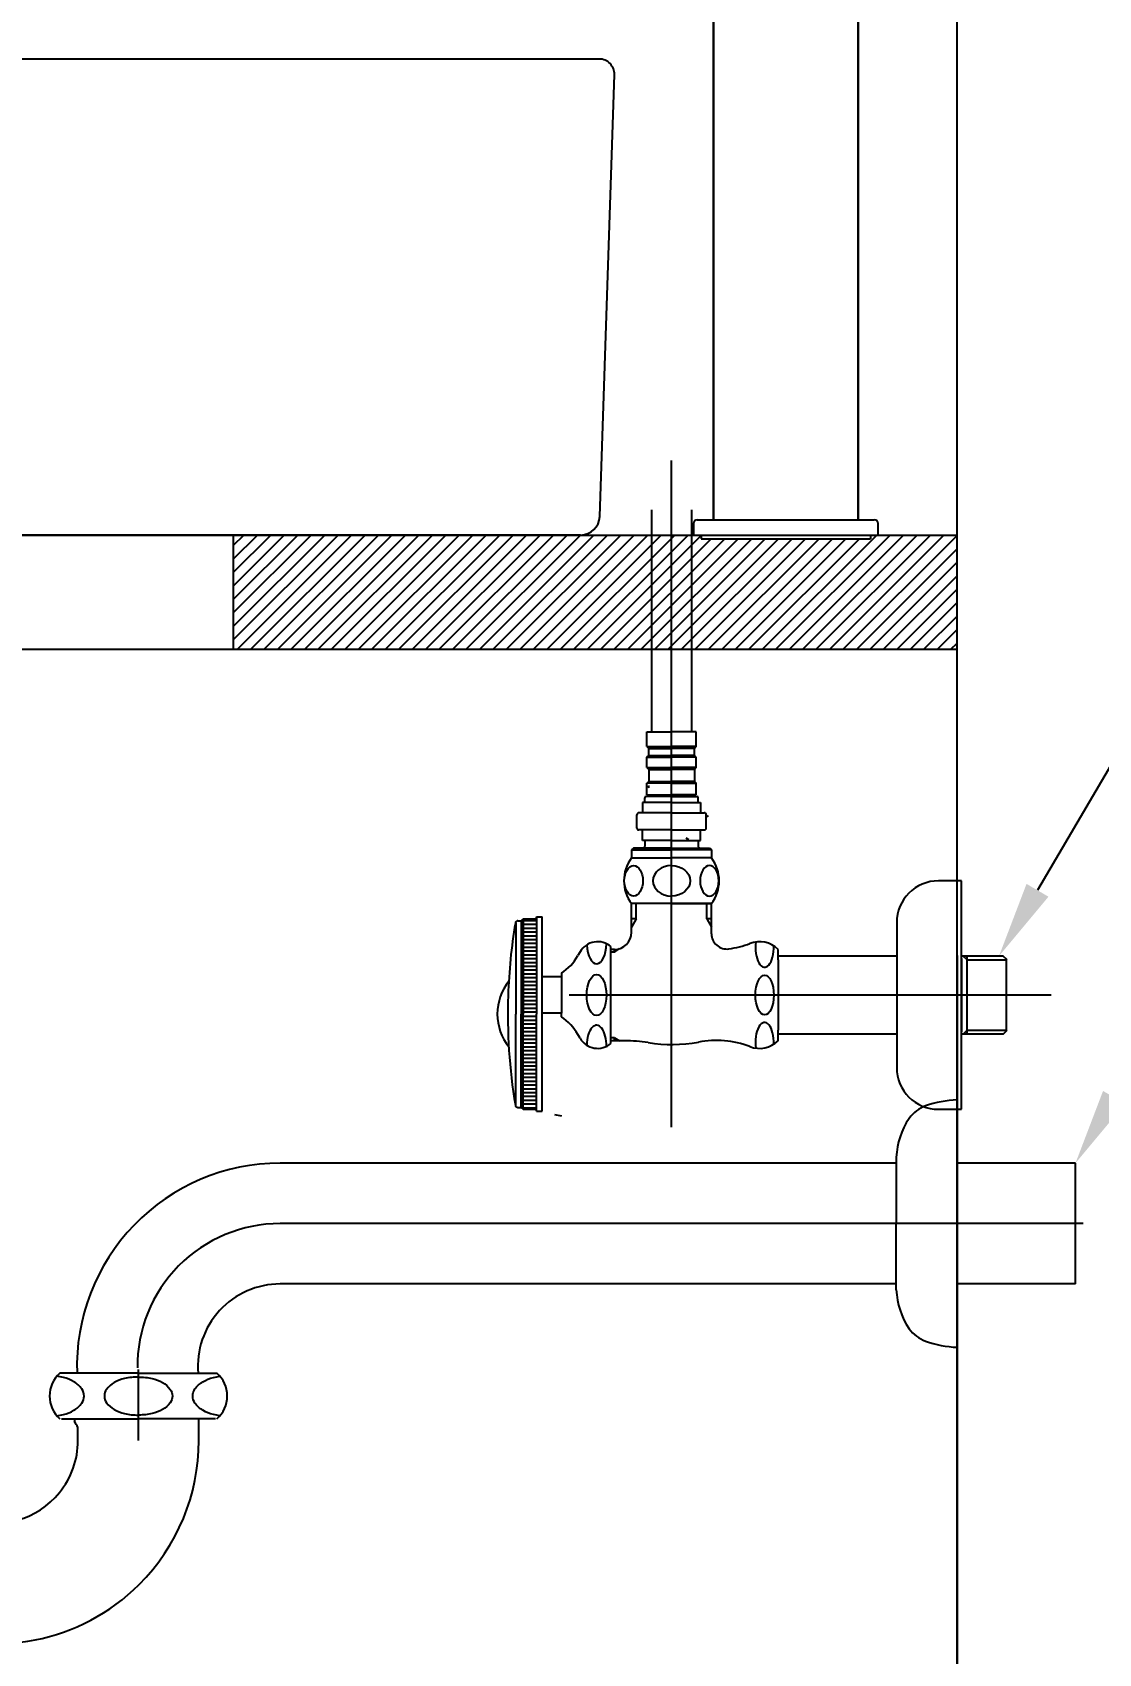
# Model space of a CAD drawing. Extents: x 0 to 3100, y -675 to 2100.
# Drawn here: x 2455.3 to 2735.3, y 491.8 to 917.5 of the extents above; entities that cross this region are included whole.
import ezdxf

# ---------------------------------------------------------------- set-up
doc = ezdxf.new("R2010")
doc.units = 0
doc.header["$LTSCALE"] = 20
doc.header["$MEASUREMENT"] = 0
doc.layers.get('0').update_dxf_attribs({"linetype": 'CONTINUOUS'})
doc.layers.get('DEFPOINTS').update_dxf_attribs({"linetype": 'CONTINUOUS'})
for name, color, linetype in [('1', 1, 'CONTINUOUS'), ('4', 4, 'CONTINUOUS'), ('5', 5, 'CONTINUOUS'), ('6', 6, 'CONTINUOUS'), ('7', 7, 'CONTINUOUS'), ('DEF_LAYER_ASSEM_MEMBER', 7, 'CONTINUOUS')]:
    doc.layers.add(name, color=color, linetype=linetype)
doc.styles.get("Standard").update_dxf_attribs({"font": 'NanumGothic.ttf'})
doc.dimstyles.get("Standard").update_dxf_attribs({"dimtxt": 2.5, "dimasz": 2, "dimexe": 2, "dimexo": 1, "dimgap": 1.5, "dimtad": 1, "dimdec": 0, "dimlfac": 10, "dimrnd": 0.5, "dimzin": 0, "dimdsep": 46, "dimtxsty": 'Standard', "dimcen": 0, "dimclrt": 2, "dimadec": 0, "dimazin": 0, "dimtfac": 1, "dimtdec": 0, "dimtmove": 0, "dimatfit": 3, "dimfxl": 0, "dimtolj": 1, "dimtzin": 0, "dimarcsym": 0})

# ---------------------------------------------------------------- blocks, each defined once
blk = doc.blocks.new('*D54')
at = {"layer": '1', "color": 3, "lineweight": -2}
for p, q in [((2698.14, 675.11), (2698.14, 355.12)), ((2408.14, 634.34), (2408.14, 355.12)), ((2428.14, 375.12), (2678.14, 375.12))]:
    blk.add_line(p, q, dxfattribs=at)
at = {"layer": '1', "color": 3}
for points in [[(2428.14, 378.46), (2428.14, 371.79), (2408.14, 375.12)], [(2678.14, 378.46), (2678.14, 371.79), (2698.14, 375.12)]]:
    blk.add_solid(points, dxfattribs=at)
at = {"layer": 'DEFPOINTS', "color": 0}
for p in [(2698.14, 675.11), (2408.14, 634.34), (2698.14, 375.12)]:
    blk.add_point(p, dxfattribs=at)
at = {"layer": '1', "color": 2, "insert": (2553.14, 396.01), "char_height": 20, "attachment_point": 5}
blk.add_mtext('\\A1;290', dxfattribs=at)
blk = doc.blocks.new('A$Ccba5434e')
at = {"color": 7, "linetype": 'Continuous'}
for p, q in [((438.73, 5), (438.73, 284.98)), ((400.73, 227.67), (400.73, 5)), ((395.48, 4), (395.48, 1)), ((395.48, 1), (443.98, 1)), ((443.98, 1), (443.98, 4))]:
    blk.add_line(p, q, dxfattribs=at)
at = {"ltscale": 0.5}
blk.add_line((396.48, 5), (442.98, 5), dxfattribs=at)
at = {"layer": 'DEF_LAYER_ASSEM_MEMBER', "color": 7, "linetype": 'Continuous'}
for p, q in [((438.73, 284.98), (438.73, 5)), ((400.73, 5), (400.73, 227.67)), ((397.48, 1), (397.48, 0)), ((397.48, 0), (441.98, 0)), ((441.98, 1), (441.98, 0))]:
    blk.add_line(p, q, dxfattribs=at)
for centre, start, end in [((396.48, 4), 90, 180), ((442.98, 4), 0, 90)]:
    blk.add_arc(centre, 1, start, end, dxfattribs=at)

msp = doc.modelspace()

# ---------------------------------------------------------------- hatches: boundary and pattern name
h = msp.add_hatch()
h.set_pattern_fill('ANSI31', color=1, scale=20)
h.paths.add_polyline_path([(2308.14128, 785.50261), (2217.00139, 785.50261), (2178.14128, 785.50261), (2178.14128, 755.50261), (2308.14128, 755.50261)])
h.paths.add_polyline_path([(2617.89128, 785.50261), (2508.14128, 785.50261), (2508.14128, 755.50261), (2617.89128, 755.50261)])
h.paths.add_polyline_path([(2623.14128, 785.50261), (2617.89128, 785.50261), (2617.89128, 755.50261), (2623.14128, 755.50261)])
h.paths.add_polyline_path([(2628.39128, 785.50261), (2623.14128, 785.50261), (2623.14128, 755.50261), (2628.39128, 755.50261)])
h.paths.add_polyline_path([(2698.14128, 785.50261), (2675.39128, 785.50261), (2675.39128, 784.50261), (2630.89128, 784.50261), (2630.89128, 785.50261), (2628.89128, 785.50261), (2628.39128, 785.50261), (2628.39128, 755.50261), (2698.14128, 755.50261)])

# ---------------------------------------------------------------- linework, layer by layer
for p, q in [((2604.14128, 910.50261), (2408.14128, 910.50261)), ((2604.27915, 790.36077), (2608.13967, 906.38914)), ((2599.28117, 785.50261), (2408.14128, 785.50261))]:
    msp.add_line(p, q)
for centre, radius, start, end in [((2604.14128, 906.50261), 4, 358.3743697, 90), ((2599.28117, 790.50261), 5, 270, 358.3743697)]:
    msp.add_arc(centre, radius, start, end)
at = {"layer": '1'}
for p, q in [((2698.14128, 150.50261), (2698.14128, 1189.72416)), ((2508.14128, 755.50261), (2508.14128, 785.50261))]:
    msp.add_line(p, q, dxfattribs=at)
at = {"layer": '1', "color": 3}
msp.add_line((2777.49101, 791.69094), (2719.24635, 692.20937), dxfattribs=at)
for points in [[(2722.12292, 690.52519), (2716.36978, 693.89355), (2709.14128, 674.94996)], [(2742.21487, 636.15019), (2736.46173, 639.51855), (2729.23322, 620.57496)]]:
    msp.add_solid(points, dxfattribs=at)
at = {"layer": '4'}
for p, q in [((2698.14128, 604.69996), (2698.14128, 637.19996)), ((2682.1613, 622.09469), (2682.1613, 604.69996)), ((2682.1613, 620.57496), (2520.3703, 620.57496)), ((2729.23322, 620.57496), (2698.14128, 620.57496)), ((2729.23322, 588.82496), (2729.23322, 620.57496)), ((2731.23322, 604.69996), (2520.3703, 604.69996)), ((2682.1613, 587.30522), (2682.1613, 604.69996)), ((2698.14128, 604.69996), (2698.14128, 572.19996)), ((2682.1613, 588.82496), (2520.3703, 588.82496)), ((2729.23322, 588.82496), (2698.14128, 588.82496)), ((2483.14128, 547.69996), (2483.14128, 566.36319)), ((2466.81333, 565.39996), (2462.52183, 565.39996)), ((2483.06333, 565.39996), (2466.81333, 565.39996)), ((2483.06333, 565.39996), (2483.14128, 565.39996)), ((2483.21923, 565.39996), (2483.14128, 565.39996)), ((2483.21923, 565.39996), (2499.46923, 565.39996)), ((2499.46923, 565.39996), (2503.76073, 565.39996)), ((2462.91333, 553.39996), (2483.06333, 553.39996)), ((2466.34128, 553.39996), (2466.34128, 552.69996)), ((2467.26628, 547.69996), (2467.26628, 551.14578)), ((2503.36923, 553.39996), (2483.21923, 553.39996)), ((2499.01628, 547.69996), (2499.01628, 553.39996))]:
    msp.add_line(p, q, dxfattribs=at)
for points in [[(2468.8685, 559.39996, 0.15521739), (2468.27801, 561.25628, 0.106747244), (2466.2163, 563.14696, 0.07304301), (2463.44644, 564.26497, 0.028511088), (2461.71768, 564.58099, 0.05952259)], [(2483.14128, 564.39976, 0.058789896), (2479.50579, 563.98921, 0.071219107), (2476.80583, 562.93549, 0.106373365), (2474.78303, 561.13889, 0.159482965)], [(2483.14128, 564.39976, -0.058789896), (2486.77677, 563.98921, -0.071219107), (2489.47672, 562.93549, -0.106373365), (2491.49952, 561.13889, -0.159482965)], [(2497.41406, 559.39996, -0.15521739), (2498.00455, 561.25628, -0.106747244), (2500.06625, 563.14696, -0.07304301), (2502.83612, 564.26497, -0.028511088), (2504.56487, 564.58099, -0.05952259)], [(2461.71768, 554.21892, 0.028511088), (2463.44644, 554.53494, 0.07304301), (2466.2163, 555.65296, 0.106747244), (2468.27801, 557.54363, 0.15521739), (2468.8685, 559.39996, 0.15521739)], [(2474.78303, 561.13889, 0.327290453), (2474.78303, 557.66102, 0.106373385), (2476.80583, 555.86442, 0.071219107), (2479.50579, 554.8107, 0.057537424), (2483.06333, 554.39996, 0.057537424)], [(2491.49953, 561.13889, -0.327290453), (2491.49952, 557.66102, -0.106373385), (2489.47672, 555.86442, -0.071219107), (2486.77677, 554.8107, -0.057537424), (2483.21923, 554.39996, -0.057537424)], [(2504.56487, 554.21892, -0.028511088), (2502.83612, 554.53494, -0.07304301), (2500.06625, 555.65296, -0.106747244), (2498.00455, 557.54363, -0.15521739), (2497.41406, 559.39996, -0.15521739)]]:
    msp.add_lwpolyline(points, format="xyb", dxfattribs=at)
for centre, radius, start, end in [((2693.48575, 626.27812), 10, 111.1926769, 142.8034508), ((2699.64128, 607.23748), 30, 92.865984, 109.0071361), ((2702.14128, 621.19996), 20, 146.2077116, 177.435912), ((2520.3703, 567.19996), 53.375, 90, 181.9325894), ((2520.3703, 567.19996), 37.5, 90, 180.6539781), ((2520.3703, 567.19996), 21.625, 90, 184.7746528), ((2702.14128, 588.19996), 20, 182.564088, 213.7922884), ((2693.48575, 583.12179), 10, 217.1965492, 248.8073231), ((2699.64128, 602.16243), 30, 250.9928639, 267.134016), ((2467.81333, 559.39996), 8, 131.4096221, 228.5903779), ((2498.46923, 559.39996), 8, 311.4096221, 48.5903779), ((2450.3025, 542.10179), 19.22404, 28.0636548, 33.4560839), ((2445.64128, 547.69996), 53.375, 180, 314.940299), ((2445.64128, 547.69996), 21.625, 180, 320.7959681), ((2445.64128, 547.69996), 21.625, 320.7959681, 0), ((2445.64128, 547.69996), 53.375, 314.940299, 0)]:
    msp.add_arc(centre, radius, start, end, dxfattribs=at)
at = {"layer": '5'}
for p, q in [((2178.14128, 785.50261), (2698.14128, 785.50261)), ((2178.14128, 755.50261), (2698.14128, 755.50261))]:
    msp.add_line(p, q, dxfattribs=at)
at = {"layer": '6'}
for p, q in [((2623.14128, 629.98741), (2623.14128, 805.09579)), ((2617.89128, 792.08546), (2617.89128, 733.79996)), ((2628.39128, 792.08546), (2628.39128, 733.79996)), ((2616.64128, 729.97153), (2616.64128, 733.79996)), ((2616.64128, 733.79996), (2623.14128, 733.79996)), ((2629.64128, 733.79996), (2623.14128, 733.79996)), ((2629.64128, 729.97153), (2629.64128, 733.79996)), ((2616.64128, 729.97153), (2617.14128, 729.47153)), ((2616.64128, 729.97153), (2623.14128, 729.97153)), ((2617.14128, 727.62838), (2617.14128, 729.47153)), ((2617.14128, 729.47153), (2623.14128, 729.47153)), ((2629.64128, 729.97153), (2623.14128, 729.97153)), ((2629.14128, 729.47153), (2623.14128, 729.47153)), ((2629.64128, 729.97153), (2629.14128, 729.47153)), ((2629.14128, 727.62838), (2629.14128, 729.47153)), ((2616.64128, 727.12838), (2617.14128, 727.62838)), ((2616.64128, 724.47153), (2616.64128, 727.12838)), ((2616.64128, 727.12838), (2623.14128, 727.12838)), ((2616.64128, 724.47153), (2617.14128, 723.97153)), ((2616.64128, 724.47153), (2623.14128, 724.47153)), ((2617.14128, 727.62838), (2623.14128, 727.62838)), ((2617.14128, 723.97153), (2617.14128, 720.79996)), ((2617.14128, 723.97153), (2623.14128, 723.97153)), ((2629.14128, 727.62838), (2623.14128, 727.62838)), ((2629.64128, 727.12838), (2623.14128, 727.12838)), ((2629.64128, 724.47153), (2623.14128, 724.47153)), ((2629.14128, 723.97153), (2623.14128, 723.97153)), ((2629.64128, 727.12838), (2629.14128, 727.62838)), ((2629.64128, 724.47153), (2629.14128, 723.97153)), ((2629.14128, 723.97153), (2629.14128, 720.79996)), ((2629.64128, 724.47153), (2629.64128, 727.12838)), ((2617.14128, 720.79996), (2616.64128, 720.29996)), ((2616.64128, 717.29996), (2616.64128, 720.29996)), ((2623.14128, 720.29996), (2616.64128, 720.29996)), ((2617.14128, 720.79996), (2623.14128, 720.79996)), ((2629.14128, 720.79996), (2623.14128, 720.79996)), ((2623.14128, 720.29996), (2629.64128, 720.29996)), ((2629.14128, 720.79996), (2629.64128, 720.29996)), ((2629.64128, 717.29996), (2629.64128, 720.29996)), ((2615.54128, 715.29996), (2615.54128, 712.54996)), ((2623.14128, 715.29996), (2615.54128, 715.29996)), ((2616.14128, 715.29996), (2616.14128, 716.49996)), ((2618.89128, 716.79996), (2616.44128, 716.79996)), ((2616.64128, 717.29996), (2623.14128, 717.29996)), ((2623.14128, 716.79996), (2617.14128, 716.79996)), ((2618.89128, 716.79996), (2618.89128, 717.29996)), ((2629.64128, 717.29996), (2623.14128, 717.29996)), ((2623.14128, 716.79996), (2629.14128, 716.79996)), ((2623.14128, 715.29996), (2630.74128, 715.29996)), ((2627.39128, 716.79996), (2627.39128, 717.29996)), ((2627.39128, 716.79996), (2629.84128, 716.79996)), ((2630.14128, 715.29996), (2630.14128, 716.49996)), ((2630.74128, 715.29996), (2630.74128, 712.54996)), ((2614.04128, 708.54996), (2614.04128, 712.04996)), ((2623.14128, 712.54996), (2614.54128, 712.54996)), ((2623.14128, 712.54996), (2631.74128, 712.54996)), ((2632.24128, 708.54996), (2632.24128, 712.04996)), ((2632.35915, 711.37674), (2632.86069, 711.87674)), ((2623.14128, 708.04996), (2614.54128, 708.04996)), ((2615.54128, 705.29996), (2615.54128, 708.04996)), ((2623.14128, 708.04996), (2631.74128, 708.04996)), ((2630.74128, 705.29996), (2630.74128, 708.04996)), ((2613.14128, 703.29996), (2612.64128, 702.79996)), ((2612.64128, 702.79996), (2612.64128, 700.69996)), ((2612.64128, 702.79996), (2623.14128, 702.79996)), ((2623.14128, 703.29996), (2613.14128, 703.29996)), ((2623.14128, 705.29996), (2615.54128, 705.29996)), ((2616.14128, 705.29996), (2616.14128, 703.79996)), ((2623.14128, 703.29996), (2617.69128, 703.29996)), ((2623.14128, 705.29996), (2630.74128, 705.29996)), ((2623.14128, 703.29996), (2633.14128, 703.29996)), ((2623.14128, 703.29996), (2628.59128, 703.29996)), ((2633.64128, 702.79996), (2623.14128, 702.79996)), ((2630.14128, 705.29996), (2630.14128, 703.79996)), ((2633.14128, 703.29996), (2633.64128, 702.79996)), ((2633.64128, 702.79996), (2633.64128, 700.69996)), ((2612.64128, 700.69996), (2623.14128, 700.69996)), ((2633.64128, 700.69996), (2623.14128, 700.69996)), ((2699.26556, 694.69996), (2693.26556, 694.69996)), ((2699.26556, 634.69996), (2699.26556, 694.69996)), ((2623.14128, 688.69996), (2612.64128, 688.69996)), ((2633.64128, 688.69996), (2612.64128, 688.69996)), ((2612.64128, 681.19996), (2612.64128, 688.69996)), ((2613.89128, 684.69996), (2613.89128, 688.69996)), ((2623.14128, 688.69996), (2633.64128, 688.69996)), ((2632.39128, 684.69996), (2632.39128, 688.69996)), ((2633.64128, 680.78833), (2633.64128, 688.69996)), ((2582.22609, 683.69996), (2582.22609, 659.69996)), ((2582.81753, 684.19996), (2583.64128, 684.19996)), ((2583.64128, 684.19996), (2584.14128, 684.69996)), ((2583.64128, 684.19996), (2583.64128, 659.69996)), ((2584.14128, 684.69996), (2584.14128, 659.69996)), ((2584.14128, 684.69996), (2587.34128, 684.69996)), ((2584.14128, 684.28848), (2587.64128, 684.28848)), ((2584.14128, 683.28848), (2587.64128, 683.28848)), ((2584.14128, 682.28848), (2587.64128, 682.28848)), ((2584.14128, 681.28848), (2587.64128, 681.28848)), ((2587.64128, 684.99996), (2587.64128, 685.19996)), ((2587.64128, 685.19996), (2589.14128, 685.19996)), ((2587.64128, 684.99996), (2587.64128, 659.69996)), ((2589.14128, 684.19996), (2589.14128, 685.19996)), ((2589.14128, 659.69996), (2589.14128, 684.19996)), ((2613.89128, 684.69996), (2612.64128, 682.53489)), ((2613.89128, 684.69996), (2612.64128, 684.69996)), ((2632.39128, 684.69996), (2633.64128, 682.53489)), ((2633.64128, 684.69996), (2632.39128, 684.69996)), ((2682.26556, 683.69996), (2682.26556, 645.69996)), ((2584.14128, 680.28848), (2587.64128, 680.28848)), ((2584.14128, 679.28848), (2587.64128, 679.28848)), ((2584.14128, 678.28848), (2587.64128, 678.28848)), ((2584.14128, 677.28848), (2587.64128, 677.28848)), ((2607.22788, 676.69996), (2607.22788, 677.42067)), ((2608.14128, 675.94996), (2609.44032, 676.89154)), ((2584.14128, 676.28848), (2587.64128, 676.28848)), ((2584.14128, 675.28848), (2587.64128, 675.28848)), ((2584.14128, 674.28848), (2587.64128, 674.28848)), ((2584.14128, 673.28848), (2587.64128, 673.28848)), ((2599.11447, 676.02147), (2598.5621, 675.06475)), ((2607.22788, 652.69996), (2607.22788, 676.69996)), ((2608.14128, 676.69996), (2607.22788, 676.69996)), ((2608.14128, 675.94996), (2607.22788, 675.94996)), ((2608.14128, 675.94996), (2608.14128, 676.69996)), ((2682.26556, 674.94996), (2651.14128, 674.94996)), ((2651.14128, 673.94996), (2651.14128, 655.44996)), ((2651.14241, 673.95108), (2651.14241, 676.69885)), ((2710.26556, 674.94996), (2699.26556, 674.94996)), ((2699.26556, 674.333), (2699.26556, 655.06757)), ((2700.76556, 673.94996), (2699.76556, 674.94996)), ((2700.76556, 654.44996), (2700.76556, 674.94996)), ((2700.76556, 673.94996), (2711.26556, 673.94996)), ((2711.26556, 673.94996), (2710.26556, 674.94996)), ((2711.14128, 655.44996), (2711.14128, 673.94996)), ((2584.14128, 672.28848), (2587.64128, 672.28848)), ((2584.14128, 671.28848), (2587.64128, 671.28848)), ((2584.14128, 670.28848), (2587.64128, 670.28848)), ((2584.14128, 669.28848), (2587.64128, 669.28848)), ((2594.22788, 669.44996), (2589.14128, 669.44996)), ((2594.22788, 670.4323), (2594.22788, 669.44996)), ((2594.22788, 669.44996), (2594.22788, 659.94996)), ((2584.14128, 668.28848), (2587.64128, 668.28848)), ((2584.14128, 667.28848), (2587.64128, 667.28848)), ((2584.14128, 666.28848), (2587.64128, 666.28848)), ((2584.14128, 665.28848), (2587.64128, 665.28848)), ((2584.14128, 664.28848), (2587.64128, 664.28848)), ((2722.8011, 664.69996), (2596.25919, 664.69996)), ((2584.14128, 663.28848), (2587.64128, 663.28848)), ((2584.14128, 662.28848), (2587.64128, 662.28848)), ((2584.14128, 661.28848), (2587.64128, 661.28848)), ((2584.14128, 660.28848), (2587.64128, 660.28848)), ((2594.22788, 659.94996), (2589.14128, 659.94996)), ((2594.22788, 658.96761), (2594.22788, 659.94996)), ((2582.22609, 635.69996), (2582.22609, 659.69996)), ((2583.64128, 635.19996), (2583.64128, 659.69996)), ((2584.14128, 634.69996), (2584.14128, 659.69996)), ((2584.14128, 659.11144), (2587.64128, 659.11144)), ((2584.14128, 658.11144), (2587.64128, 658.11144)), ((2584.14128, 657.11144), (2587.64128, 657.11144)), ((2584.14128, 656.11144), (2587.64128, 656.11144)), ((2587.64128, 634.39996), (2587.64128, 659.69996)), ((2589.14128, 634.19996), (2589.14128, 659.69996)), ((2584.14128, 655.11144), (2587.64128, 655.11144)), ((2584.14128, 654.11144), (2587.64128, 654.11144)), ((2584.14128, 653.11144), (2587.64128, 653.11144)), ((2584.14128, 652.11144), (2587.64128, 652.11144)), ((2599.11447, 653.37844), (2598.5621, 654.33517)), ((2608.14128, 653.44996), (2607.22788, 653.44996)), ((2610.85307, 652.69996), (2607.22788, 652.69996)), ((2607.22788, 651.97924), (2607.22788, 652.69996)), ((2608.14128, 653.44996), (2609.44032, 652.69996)), ((2608.14128, 652.69996), (2608.14128, 653.44996)), ((2651.14128, 652.69996), (2651.14128, 655.44996)), ((2682.26556, 654.44996), (2651.14128, 654.44996)), ((2651.14128, 654.44996), (2651.14128, 654.26822)), ((2651.14128, 652.69996), (2651.14128, 654.26822)), ((2710.26556, 654.44996), (2699.26556, 654.44996)), ((2699.76556, 654.44996), (2700.76556, 655.44996)), ((2700.76556, 655.44996), (2711.26556, 655.44996)), ((2710.26556, 654.44996), (2711.26556, 655.44996)), ((2584.14128, 651.11144), (2587.64128, 651.11144)), ((2584.14128, 650.11144), (2587.64128, 650.11144)), ((2584.14128, 649.11144), (2587.64128, 649.11144)), ((2584.14128, 648.11144), (2587.64128, 648.11144)), ((2584.14128, 647.11144), (2587.64128, 647.11144)), ((2584.14128, 646.11144), (2587.64128, 646.11144)), ((2584.14128, 645.11144), (2587.64128, 645.11144)), ((2584.14128, 644.11144), (2587.64128, 644.11144)), ((2584.14128, 643.11144), (2587.64128, 643.11144)), ((2584.14128, 642.11144), (2587.64128, 642.11144)), ((2584.14128, 641.11144), (2587.64128, 641.11144)), ((2584.14128, 640.11144), (2587.64128, 640.11144)), ((2584.14128, 639.11144), (2587.64128, 639.11144)), ((2582.81753, 635.19996), (2583.64128, 635.19996)), ((2583.64128, 635.19996), (2584.14128, 634.69996)), ((2584.14128, 638.11144), (2587.64128, 638.11144)), ((2584.14128, 637.11144), (2587.64128, 637.11144)), ((2584.14128, 636.11144), (2587.64128, 636.11144)), ((2584.14128, 635.11144), (2587.64128, 635.11144)), ((2584.14128, 634.69996), (2587.34128, 634.69996)), ((2587.64128, 634.19996), (2587.64128, 634.39996)), ((2693.26556, 634.69996), (2699.26556, 634.69996)), ((2587.64128, 634.19996), (2589.14128, 634.19996))]:
    msp.add_line(p, q, dxfattribs=at)
for centre, radius, start, end in [((2616.44128, 716.49996), 0.3, 90, 180), ((2629.84128, 716.49996), 0.3, 0, 90), ((2614.54128, 712.04996), 0.5, 90, 180), ((2631.74128, 712.04996), 0.5, 0, 90), ((2614.54128, 708.54996), 0.5, 180, 270), ((2631.74128, 708.54996), 0.5, 270, 0), ((2615.64128, 703.79996), 0.5, 270, 360), ((2630.64128, 703.79996), 0.5, 180, 270), ((2620.64128, 694.69996), 10, 143.1301024, 216.8698976), ((2625.64128, 694.69996), 10, 323.1301024, 36.8698976), ((2693.26556, 683.69996), 11, 90, 180), ((2725.14128, 659.69996), 145, 170.50659, 178.0568579), ((2582.81753, 683.49996), 0.7, 90, 170.50659), ((2587.34128, 684.99996), 0.3, 270, 0), ((2608.14128, 681.19996), 4.5, 270, 0), ((2603.75374, 673.34298), 5.35697, 49.5694344, 150), ((2637.64128, 680.78833), 4, 180, 277.7116785), ((2634.84645, 701.42766), 24.82771, 277.7116785, 290.9661375), ((2646.23491, 671.7072), 7, 45.4870636, 110.9661375), ((2586.43775, 682.06475), 14, 303.8098204, 330), ((2591.39551, 659.65462), 14, 141.7859267, 179.7527285), ((2725.14128, 659.69996), 145, 178.0568579, 189.49341), ((2591.39551, 659.77546), 14, 180.2472715, 218.2140733), ((2586.43775, 647.33517), 14, 30, 56.1901796), ((2603.75374, 656.05693), 5.35697, 210, 310.4305656), ((2610.85307, 614.69996), 38, 80.6951765, 90.0000026), ((2623.14128, 689.69996), 38, 260.6951745, 280.737274), ((2634.84645, 627.97225), 24.82771, 69.0338625, 100.737275), ((2646.23491, 657.69271), 7, 249.0338625, 314.5), ((2693.26556, 645.69996), 11, 180, 270), ((2582.81753, 635.89996), 0.7, 189.49341, 270), ((2587.34128, 634.39996), 0.3, 0, 90)]:
    msp.add_arc(centre, radius, start, end, dxfattribs=at)
for centre, major_axis, ratio in [((2613.18199, 694.69996), (0, 4), 0.612372458), ((2603.46263, 664.69996), (0, -5.39901), 0.478204164), ((2647.58022, 664.69996), (0, -5.21778), 0.460090084)]:
    msp.add_ellipse(centre, major_axis=major_axis, ratio=ratio, dxfattribs=at)
for centre, major_axis, ratio, start_param, end_param in [((2623.14128, 694.69996), (4.89898, 0), 0.816496611, 1.570796212, 4.712388714), ((2603.46263, 678.29224), (0, -5.39901), 0.478204164, 4.790779575, 7.834250848), ((2647.58022, 677.20486), (0, -5.21778), 0.460090084, 4.433610919, 7.934687634), ((2603.46263, 651.37952), (0, -5.39901), 0.478204164, 1.540107538, 4.68362008), ((2647.58022, 652.28567), (0, -5.21778), 0.460090084, 1.472185923, 5.009627066)]:
    msp.add_ellipse(centre, major_axis=major_axis, ratio=ratio, start_param=start_param, end_param=end_param, dxfattribs=at)
at = {"layer": '6', "extrusion": (0, 0, -1)}
msp.add_ellipse((2623.14128, 694.69996), major_axis=(-4.89898, 0), ratio=0.816496611, start_param=1.570796212, end_param=4.712388714, dxfattribs=at)
msp.add_ellipse((2633.10057, 694.69996), major_axis=(0, 4), ratio=0.612372458, dxfattribs=at)
at = {"layer": '7'}
for p, q in [((2617.00485, 719.72061), (2617.19919, 719.15296)), ((2627.71544, 705.50261), (2627.01929, 705.90454)), ((2594.35348, 632.9018), (2592.49965, 633.28913))]:
    msp.add_line(p, q, dxfattribs=at)

# ---------------------------------------------------------------- block references
msp.add_blockref('A$Ccba5434e', (2233.41323, 784.50261))

# ---------------------------------------------------------------- dimensions: what is measured, and where the dimension line sits
at = {"layer": '1'}
dim = msp.add_linear_dim(base=(2698.14128, 375.12341), p1=(2408.14128, 634.33547), p2=(2698.14128, 675.11339), dimstyle='Standard', override={"dimtxt": 20, "dimasz": 20, "dimexe": 20, "dimexo": 0, "dimgap": 10, "dimdec": 4, "dimlfac": 1, "dimzin": 8, "dimclrd": 3, "dimclre": 3, "dimtdec": 4}, dxfattribs=at)
dim.commit()
dim.dimension.update_dxf_attribs({"geometry": '*D54', "text_midpoint": (2553.14128, 396.01039)})

doc.saveas('drawing.dxf')
